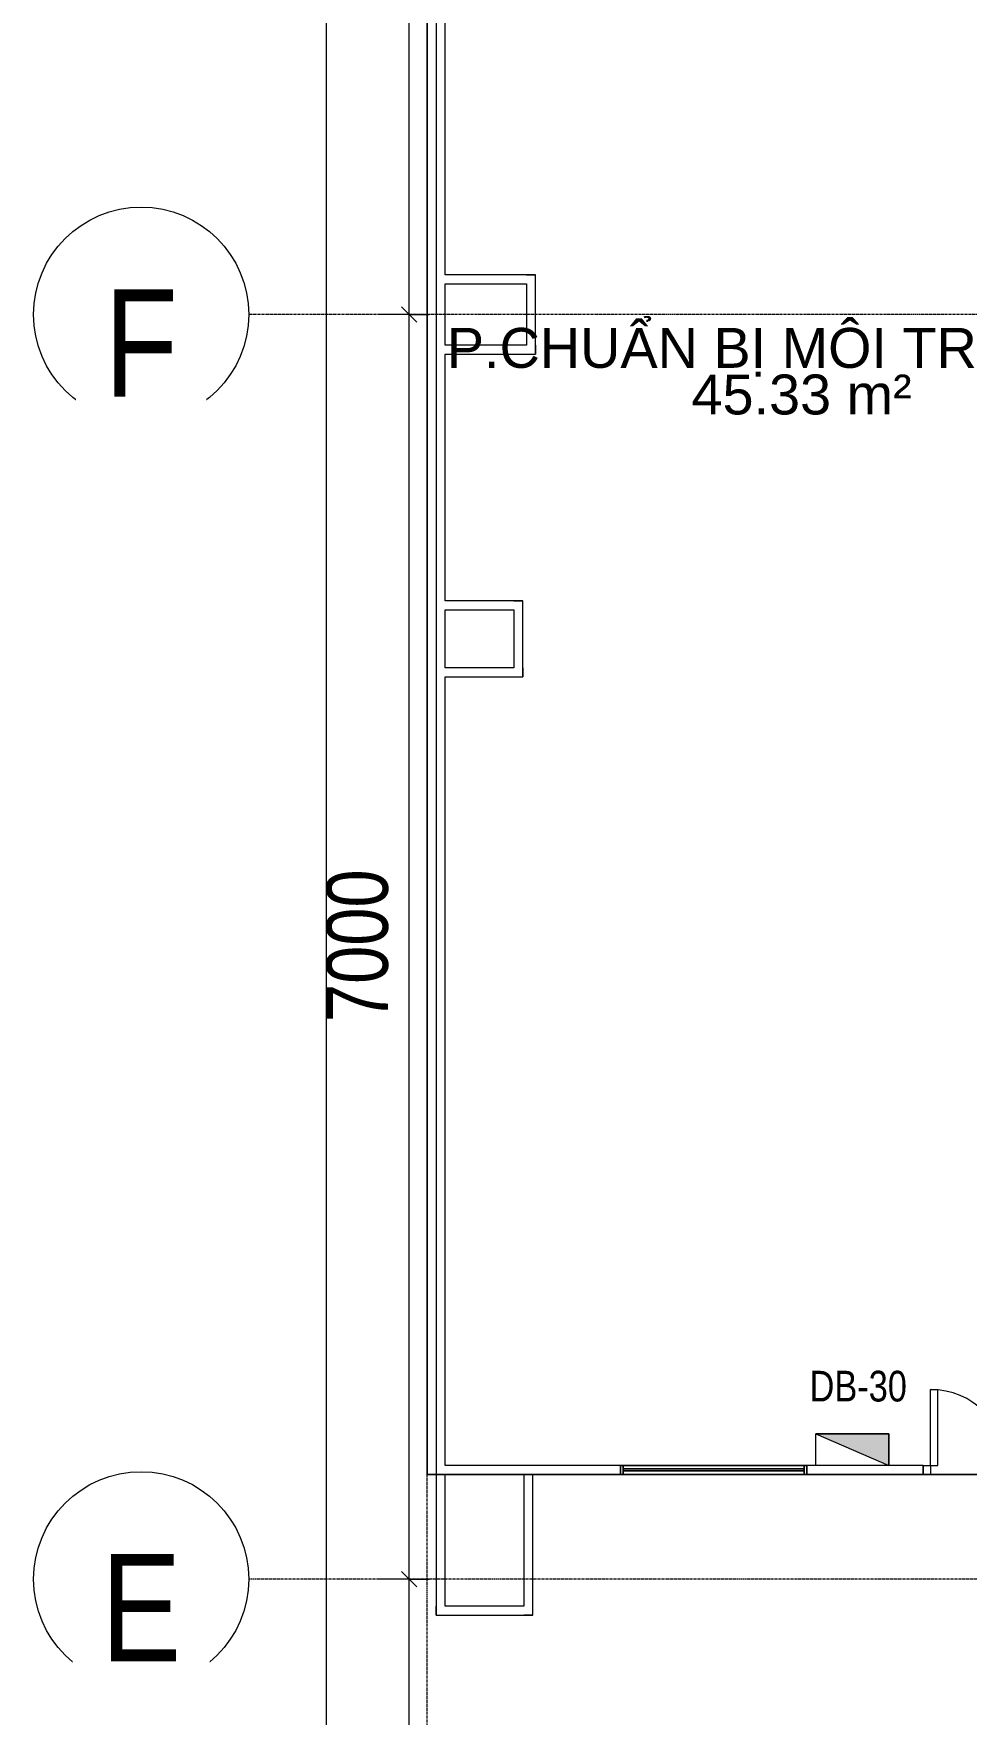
# Model space of a CAD drawing. Header units: millimetres. Extents: x -22227 to 20164, y 15335 to 61747.
# Drawn here: x -22227 to -17065, y 43689 to 52992 of the extents above; entities that cross this region are included whole.
import ezdxf

# ---------------------------------------------------------------- set-up
doc = ezdxf.new("R2010")
doc.units = ezdxf.units.MM
doc.linetypes.add('Grid Line', pattern=[22.225, 12.7, -3.175, 3.175, -3.175])
for name, color, linetype, lineweight in [('A-ANNO-DIMS', 7, 'Continuous', 9), ('A-ANNO-DIMS-170', 7, 'Continuous', 9), ('A-AREA-IDEN', 7, 'Continuous', 9), ('A-DETL-GENF', 7, 'Continuous', 5), ('A-DETL-THIN', 7, 'Continuous', 9), ('A-WALL', 7, 'Continuous', 9), ('G-ANNO-TEXT', 7, 'Continuous', 9), ('S-GRID', 7, 'Continuous', 9), ('S-GRID-IDEN', 7, 'Continuous', 9)]:
    doc.layers.add(name, color=color, linetype=linetype, lineweight=lineweight)
for name, color, linetype, lineweight, true_color in [('A-DETL', 7, 'Continuous', 5, 0x00a600), ('A-DOOR', 5, 'Continuous', 9, 0x0000ff), ('A-FLOR', 7, 'Continuous', 9, 0x007f00), ('A-GLAZ', 7, 'Continuous', 9, 0x00007f)]:
    doc.layers.add(name, color=color, linetype=linetype, lineweight=lineweight, true_color=true_color)
doc.styles.add('Arial', font='arial.ttf', dxfattribs={"width": 0.8, "height": 595})
doc.styles.add('Arial_1', font='arial.ttf', dxfattribs={"width": 0.8, "height": 170})
doc.styles.add('Arial_2', font='arial.ttf', dxfattribs={"width": 0.8, "height": 340})
doc.styles.add('Arial_3', font='arial.ttf', dxfattribs={"height": 221})
doc.dimstyles.new('AK_DIM_2_0_Arial', dxfattribs={"dimscale": 304.8, "dimtxt": 346.888196, "dimasz": 0.278871, "dimexe": 0.557743, "dimexo": 0.557743, "dimgap": 0.055774, "dimtad": 1, "dimdec": 0, "dimzin": 0, "dimdsep": 46, "dimtxsty": 'Arial_2', "dimblk1": 'OBLIQUE', "dimblk2": 'OBLIQUE', "dimsah": 1, "dimcen": 0.09, "dimadec": 0, "dimazin": 0, "dimtfac": 1, "dimtdec": 4, "dimtix": 1, "dimtmove": 0, "dimatfit": 3, "dimfxl": 1, "dimtvp": 1, "dimtolj": 1, "dimtzin": 0, "dimarcsym": 2})

# ---------------------------------------------------------------- blocks, each defined once
blk = doc.blocks.new('Cư_a đôi ca_nh lê_ch - _D2 _1300x2200__TrongNha-1164139-MẶT BẰNG BỐ TRÍ THIẾT BỊ')
at = {"layer": 'A-DETL-GENF', "color": 253, "lineweight": 9, "true_color": 0xaaaaaa}
for p, q in [((-785, -25), (-745, -25)), ((-785, -25), (-785, -825)), ((-745, -25), (-745, -825)), ((435, -25), (395, -25)), ((395, -25), (395, -445)), ((435, -25), (435, -445)), ((435, -445), (395, -445)), ((-785, -825), (-745, -825))]:
    blk.add_line(p, q, dxfattribs=at)
for centre, radius, start, end in [((-785, -25), 800, 270, 360), ((435, -25), 420, 180, 270)]:
    blk.add_arc(centre, radius, start, end, dxfattribs=at)
at = {"layer": 'A-DOOR', "color": 254, "true_color": 0xccccff}
for p, q in [((-825, -25), (-825, 25)), ((-825, 25), (-785, 25)), ((-785, -25), (-785, 25)), ((435, 25), (475, 25)), ((435, -25), (435, 25)), ((475, 25), (475, -25)), ((-785, -25), (-825, -25)), ((475, -25), (435, -25))]:
    blk.add_line(p, q, dxfattribs=at)
at = {"layer": 'A-DOOR', "color": 161, "true_color": 0xaaaaff}
for p, q in [((-825, 25), (-785, 25)), ((-785, 25), (-785, -25)), ((435, -25), (435, 25)), ((435, 25), (475, 25)), ((-785, -25), (-825, -25)), ((475, -25), (435, -25))]:
    blk.add_line(p, q, dxfattribs=at)
at = {"layer": 'A-DOOR', "color": 254, "true_color": 0xe0e0ff}
for p, q in [((-825, -25), (-825, 25)), ((475, -25), (475, 25))]:
    blk.add_line(p, q, dxfattribs=at)
blk = doc.blocks.new('AK_OViewTuongPanel - 1000x1200-V13-MẶT BẰNG BỐ TRÍ THIẾT BỊ')
at = {"layer": 'A-GLAZ', "true_color": 0xaaaaaa}
h = blk.add_hatch(dxfattribs=at)
h.set_pattern_fill('FP_5', color=253, style=0, pattern_type=2)
h.set_pattern_definition([(217.5, (-18463.59, 45041.94), (5.44026, -166.40024), [11.4, -119.868, 11.4, -135.412, -140.335]), (217.5, (-18463.59, 45041.94), (5.44026, -166.40024), [-278.079, 11.4, -128.935]), (187.5, (-18463.6, 45041.94), (-152.8377, -243.7204), [11.4, -59.416, 11.4, -106.914, -45.339]), (187.5, (-18463.6, 45041.94), (-152.8377, -243.7204), [-189.128, 11.4, -33.939]), (147.5, (-18357.37, 45041.94), (-268.9374, -0.48855), [11.4, -31.78, 11.4, -144.048, -202.946]), (147.5, (-18357.37, 45041.94), (-268.9374, -0.48855), [-198.628, 11.4, -191.546]), (137.5, (-18357.37, 45041.94), (-259.6092, -75.7959), [11.4, -10.19, 11.4, -90.505, -116.586]), (137.5, (-18357.37, 45041.94), (-259.6092, -75.7959), [-123.495, 11.4, -105.186])])
h.paths.add_polyline_path([(500, 25), (500, -25), (515, -25), (515, 25)])
h.paths.add_polyline_path([(-500, 25), (-515, 25), (-515, -25), (-500, -25)])
at = {"layer": 'A-GLAZ', "color": 254, "true_color": 0xe0e0ef}
for p, q in [((-515, 25), (-500, 25)), ((-500, 25), (-500, 5)), ((500, 25), (515, 25)), ((500, 5), (500, 25)), ((-500, -25), (-515, -25)), ((-500, -5), (-500, -25)), ((500, -25), (500, -5)), ((515, -25), (500, -25))]:
    blk.add_line(p, q, dxfattribs=at)
at = {"layer": 'A-GLAZ', "color": 7, "true_color": 0xececf5}
for p, q in [((-515, -25), (-515, 25)), ((-500, -5), (-500, 5)), ((-500, 5), (-500, -5)), ((500, 5), (500, -5)), ((500, -5), (500, 5)), ((515, 25), (515, -25))]:
    blk.add_line(p, q, dxfattribs=at)
at = {"layer": 'A-GLAZ', "color": 9, "true_color": 0xaaaad4}
for p, q in [((-515, 25), (-515, -25)), ((-500, 25), (-515, 25)), ((500, 25), (-500, 25)), ((-500, -25), (-500, 25)), ((500, 5), (-500, 5)), ((-500, 5), (-500, -5)), ((515, 25), (500, 25)), ((500, 25), (500, -25)), ((500, -5), (500, 5)), ((515, -25), (515, 25)), ((-515, -25), (-500, -25)), ((-500, -5), (500, -5)), ((-500, -25), (500, -25)), ((500, -25), (515, -25))]:
    blk.add_line(p, q, dxfattribs=at)
at = {"layer": 'A-GLAZ', "color": 254, "true_color": 0xcccce5}
for p, q in [((-500, 25), (500, 25)), ((-500, 5), (500, 5)), ((500, -5), (-500, -5)), ((500, -25), (-500, -25))]:
    blk.add_line(p, q, dxfattribs=at)
blk = doc.blocks.new('AK-SGS-M3-A_rvt-1-MẶT BẰNG BỐ TRÍ THIẾT BỊ')
at = {"layer": 'A-WALL', "color": 253, "true_color": 0xaaaaaa}
for p, q in [((-19998.6, 58436.9), (-19998.6, 44286.9)), ((-19948.6, 51656.9), (-19948.6, 57596.9)), ((-19498.6, 51656.9), (-19948.6, 51656.9)), ((-19448.6, 51656.9), (-19498.6, 51656.9)), ((-19448.6, 51266.9), (-19448.6, 51656.9)), ((-19948.6, 51606.9), (-19498.6, 51606.9)), ((-19948.6, 51266.9), (-19948.6, 51606.9)), ((-19498.6, 51606.9), (-19498.6, 51266.9)), ((-19498.6, 51266.9), (-19948.6, 51266.9)), ((-19448.6, 51216.9), (-19448.6, 51266.9)), ((-19948.6, 51216.9), (-19448.6, 51216.9)), ((-19948.6, 49851.9), (-19948.6, 51216.9)), ((-19568.6, 49851.9), (-19948.6, 49851.9)), ((-19948.6, 49801.9), (-19568.6, 49801.9)), ((-19948.6, 49481.9), (-19948.6, 49801.9)), ((-19518.6, 49851.9), (-19568.6, 49851.9)), ((-19568.6, 49801.9), (-19568.6, 49481.9)), ((-19518.6, 49481.9), (-19518.6, 49851.9)), ((-19568.6, 49481.9), (-19948.6, 49481.9)), ((-19948.6, 49431.9), (-19518.6, 49431.9)), ((-19948.6, 45066.9), (-19948.6, 49431.9)), ((-19518.6, 49431.9), (-19518.6, 49481.9)), ((-18978.6, 45066.9), (-19948.6, 45066.9)), ((-17496.3, 45066.9), (-17948.6, 45066.9)), ((-17303.6, 45066.9), (-17494.6, 45066.9)), ((-17303.6, 45016.9), (-17303.6, 45066.9)), ((-19948.6, 45016.9), (-19513.6, 45016.9)), ((-19948.6, 44286.9), (-19948.6, 45016.9)), ((-19513.6, 45016.9), (-19513.6, 44286.9)), ((-19463.6, 45016.9), (-18978.6, 45016.9)), ((-19463.6, 44236.9), (-19463.6, 45016.9)), ((-17948.6, 45016.9), (-17303.6, 45016.9)), ((-19998.6, 44286.9), (-19998.6, 44236.9)), ((-19513.6, 44286.9), (-19948.6, 44286.9)), ((-19998.6, 44236.9), (-19513.6, 44236.9)), ((-19513.6, 44236.9), (-19463.6, 44236.9))]:
    blk.add_line(p, q, dxfattribs=at)
at = {"layer": 'A-WALL', "color": 254, "true_color": 0xcccccc}
for p, q in [((-19998.6, 58416.9), (-19998.6, 44286.9)), ((-19948.6, 51656.9), (-19948.6, 57596.9)), ((-19498.6, 51656.9), (-19948.6, 51656.9)), ((-19498.6, 51656.9), (-19448.6, 51656.9)), ((-19448.6, 51266.9), (-19448.6, 51656.9)), ((-19948.6, 51606.9), (-19498.6, 51606.9)), ((-19948.6, 51266.9), (-19948.6, 51606.9)), ((-19498.6, 51606.9), (-19498.6, 51266.9)), ((-19498.6, 51266.9), (-19948.6, 51266.9)), ((-19448.6, 51266.9), (-19448.6, 51216.9)), ((-19948.6, 51216.9), (-19448.6, 51216.9)), ((-19948.6, 49851.9), (-19948.6, 51216.9)), ((-19568.6, 49851.9), (-19948.6, 49851.9)), ((-19948.6, 49801.9), (-19568.6, 49801.9)), ((-19948.6, 49481.9), (-19948.6, 49801.9)), ((-19568.6, 49851.9), (-19518.6, 49851.9)), ((-19568.6, 49801.9), (-19568.6, 49481.9)), ((-19518.6, 49481.9), (-19518.6, 49851.9)), ((-19568.6, 49481.9), (-19948.6, 49481.9)), ((-19948.6, 49431.9), (-19518.6, 49431.9)), ((-19948.6, 45066.9), (-19948.6, 49431.9)), ((-19518.6, 49481.9), (-19518.6, 49431.9)), ((-18978.6, 45066.9), (-19948.6, 45066.9)), ((-18963.6, 45066.9), (-17963.6, 45066.9)), ((-17496.3, 45066.9), (-17948.6, 45066.9)), ((-17303.6, 45066.9), (-17494.6, 45066.9)), ((-19948.6, 45016.9), (-19513.6, 45016.9)), ((-19948.6, 44286.9), (-19948.6, 45016.9)), ((-19513.6, 45016.9), (-19513.6, 44286.9)), ((-19463.6, 45016.9), (-18978.6, 45016.9)), ((-19463.6, 44236.9), (-19463.6, 45016.9)), ((-17963.6, 45016.9), (-18963.6, 45016.9)), ((-17948.6, 45016.9), (-17303.6, 45016.9)), ((-19998.6, 44236.9), (-19998.6, 44286.9)), ((-19513.6, 44286.9), (-19948.6, 44286.9)), ((-19998.6, 44236.9), (-19513.6, 44236.9)), ((-19463.6, 44236.9), (-19513.6, 44236.9))]:
    blk.add_line(p, q, dxfattribs=at)
at = {"layer": 'A-WALL', "color": 254, "true_color": 0xe0e0e0}
for p, q in [((-18978.6, 45016.9), (-18978.6, 45066.9)), ((-18978.6, 45066.9), (-18963.6, 45066.9)), ((-17963.6, 45066.9), (-18963.6, 45066.9)), ((-17963.6, 45066.9), (-17948.6, 45066.9)), ((-17948.6, 45066.9), (-17948.6, 45016.9)), ((-17303.6, 45066.9), (-17303.6, 45016.9)), ((-18963.6, 45016.9), (-18978.6, 45016.9)), ((-18963.6, 45016.9), (-17963.6, 45016.9)), ((-17948.6, 45016.9), (-17963.6, 45016.9))]:
    blk.add_line(p, q, dxfattribs=at)
at = {"layer": 'A-WALL', "color": 7, "true_color": 0xececec}
for p, q in [((-18978.6, 45016.9), (-18978.6, 45066.9)), ((-18963.6, 45066.9), (-18978.6, 45066.9)), ((-17948.6, 45066.9), (-17963.6, 45066.9)), ((-17948.6, 45066.9), (-17948.6, 45016.9)), ((-18978.6, 45016.9), (-18963.6, 45016.9)), ((-17963.6, 45016.9), (-17948.6, 45016.9))]:
    blk.add_line(p, q, dxfattribs=at)
at = {"layer": 'A-DOOR', "color": 9, "lineweight": 9, "true_color": 0xaaaad4, "rotation": 180}
blk.add_blockref('Cư_a đôi ca_nh lê_ch - _D2 _1300x2200__TrongNha-1164139-MẶT BẰNG BỐ TRÍ THIẾT BỊ', (-16828.6, 45041.9), dxfattribs=at)
at = {"layer": 'A-GLAZ', "color": 9, "lineweight": 9, "true_color": 0xaaaad4, "rotation": 180}
blk.add_blockref('AK_OViewTuongPanel - 1000x1200-V13-MẶT BẰNG BỐ TRÍ THIẾT BỊ', (-18463.6, 45041.9), dxfattribs=at)
blk = doc.blocks.new('AK-SGS-M3-Hrvt_rvt-1-MẶT BẰNG BỐ TRÍ THIẾT BỊ')
at = {"layer": 'A-FLOR', "color": 254, "true_color": 0xcce5cc}
for p, q in [((-20048.6, 45016.9), (-20048.6, 58166.9)), ((-19998.6, 45016.9), (-20048.6, 45016.9)), ((-19998.6, 45016.9), (-19993.4, 45016.9)), ((-19991.5, 45016.9), (-19513.6, 45016.9)), ((-19463.6, 45016.9), (-18978.6, 45016.9)), ((-17948.6, 45016.9), (-17263.6, 45016.9)), ((-16043.6, 45016.9), (-17263.6, 45016.9))]:
    blk.add_line(p, q, dxfattribs=at)
at = {"layer": 'A-FLOR', "color": 9, "true_color": 0xaad4aa}
for p, q in [((-20048.6, 58166.9), (-20048.6, 45016.9)), ((-20048.6, 45016.9), (-19998.6, 45016.9)), ((-17263.6, 45016.9), (-16043.6, 45016.9))]:
    blk.add_line(p, q, dxfattribs=at)
at = {"layer": 'A-FLOR', "color": 254, "true_color": 0xe0efe0}
for p, q in [((-19993.4, 45016.9), (-19998.6, 45016.9)), ((-19513.6, 45016.9), (-19991.5, 45016.9)), ((-19513.6, 45016.9), (-19463.6, 45016.9)), ((-18978.6, 45016.9), (-19463.6, 45016.9)), ((-18963.6, 45016.9), (-17963.6, 45016.9)), ((-17263.6, 45016.9), (-17948.6, 45016.9))]:
    blk.add_line(p, q, dxfattribs=at)
at = {"layer": 'A-FLOR', "color": 7, "true_color": 0xecf5ec}
for p, q in [((-19463.6, 45016.9), (-19513.6, 45016.9)), ((-18978.6, 45016.9), (-18963.6, 45016.9)), ((-17963.6, 45016.9), (-18963.6, 45016.9)), ((-17963.6, 45016.9), (-17948.6, 45016.9))]:
    blk.add_line(p, q, dxfattribs=at)
at = {"layer": 'A-FLOR', "color": 7, "true_color": 0xf3f9f3}
for p, q in [((-18963.6, 45016.9), (-18978.6, 45016.9)), ((-17948.6, 45016.9), (-17963.6, 45016.9))]:
    blk.add_line(p, q, dxfattribs=at)
blk = doc.blocks.new('Grid - M_Grid Head - Circle-116537-MẶT BẰNG BỐ TRÍ THIẾT BỊ')
at = {"layer": 'S-GRID-IDEN'}
blk.add_circle((0, 0), 3.5, dxfattribs=at)
blk = doc.blocks.new('DIMBLOCK4-MẶT BẰNG BỐ TRÍ THIẾT BỊ')
at = {"layer": 'A-ANNO-DIMS-170'}
for p, q in [((-20147.9, 44436.9), (-20190.4, 44479.4)), ((-20147.9, 44436.9), (-20317.9, 44436.9)), ((-20147.9, 37436.9), (-20147.9, 44436.9)), ((-20147.9, 44436.9), (-20105.4, 44394.4)), ((-20147.9, 44436.9), (-20038, 44436.9)), ((-20147.9, 37436.9), (-20317.9, 37436.9)), ((-20147.9, 37436.9), (-20190.4, 37479.4)), ((-20147.9, 37436.9), (-20105.4, 37394.4)), ((-20147.9, 37436.9), (-20038, 37436.9))]:
    blk.add_line(p, q, dxfattribs=at)
at = {"layer": 'A-ANNO-DIMS-170', "color": 0, "insert": (-20606.3, 40520.7), "char_height": 340, "width": 999.038, "attachment_point": 1, "rotation": 90, "line_spacing_factor": 0.941778, "style": 'Arial_2'}
blk.add_mtext('7000', dxfattribs=at)
blk = doc.blocks.new('_Oblique')
at = {"color": 0, "linetype": 'ByBlock', "lineweight": -2}
blk.add_line((-0.5, -0.5), (0.5, 0.5), dxfattribs=at)
blk = doc.blocks.new('DIMBLOCK5-MẶT BẰNG BỐ TRÍ THIẾT BỊ')
at = {"layer": 'A-ANNO-DIMS-170'}
for p, q in [((-20147.9, 51436.9), (-20190.4, 51479.4)), ((-20147.9, 51436.9), (-20317.9, 51436.9)), ((-20147.9, 44436.9), (-20147.9, 51436.9)), ((-20147.9, 51436.9), (-20105.4, 51394.4)), ((-20147.9, 51436.9), (-20038, 51436.9)), ((-20147.9, 44436.9), (-20190.4, 44479.4)), ((-20147.9, 44436.9), (-20317.9, 44436.9)), ((-20147.9, 44436.9), (-20105.4, 44394.4)), ((-20147.9, 44436.9), (-20038, 44436.9))]:
    blk.add_line(p, q, dxfattribs=at)
at = {"layer": 'A-ANNO-DIMS-170', "color": 0, "insert": (-20606.3, 47520.7), "char_height": 340, "width": 999.038, "attachment_point": 1, "rotation": 90, "line_spacing_factor": 0.941778, "style": 'Arial_2'}
blk.add_mtext('7000', dxfattribs=at)
blk = doc.blocks.new('DIMBLOCK6-MẶT BẰNG BỐ TRÍ THIẾT BỊ')
at = {"layer": 'A-ANNO-DIMS-170'}
for p, q in [((-20147.9, 58436.9), (-20317.9, 58436.9)), ((-20147.9, 58436.9), (-20190.4, 58479.4)), ((-20147.9, 51436.9), (-20147.9, 58436.9)), ((-20147.9, 58436.9), (-20105.4, 58394.4)), ((-20147.9, 58436.9), (-20038, 58436.9)), ((-20147.9, 51436.9), (-20190.4, 51479.4)), ((-20147.9, 51436.9), (-20317.9, 51436.9)), ((-20147.9, 51436.9), (-20105.4, 51394.4)), ((-20147.9, 51436.9), (-20038, 51436.9))]:
    blk.add_line(p, q, dxfattribs=at)
at = {"layer": 'A-ANNO-DIMS-170', "color": 0, "insert": (-20606.3, 54520.7), "char_height": 340, "width": 999.038, "attachment_point": 1, "rotation": 90, "line_spacing_factor": 0.941778, "style": 'Arial_2'}
blk.add_mtext('7000', dxfattribs=at)
blk = doc.blocks.new('DIMBLOCK7-MẶT BẰNG BỐ TRÍ THIẾT BỊ')
at = {"layer": 'A-ANNO-DIMS-170'}
for p, q in [((-20605.4, 58436.9), (-20775.4, 58436.9)), ((-20605.4, 58436.9), (-20647.9, 58479.4)), ((-20605.4, 16436.9), (-20605.4, 58436.9)), ((-20605.4, 58436.9), (-20562.9, 58394.4)), ((-20605.4, 58436.9), (-20495.5, 58436.9)), ((-20605.4, 16436.9), (-20647.9, 16479.4)), ((-20605.4, 16436.9), (-20775.4, 16436.9)), ((-20605.4, 16436.9), (-20562.9, 16394.4)), ((-20605.4, 16436.9), (-20495.5, 16436.9))]:
    blk.add_line(p, q, dxfattribs=at)
at = {"layer": 'A-ANNO-DIMS-170', "color": 0, "insert": (-21063.8, 36916.6), "char_height": 340, "width": 1248.798, "attachment_point": 1, "rotation": 90, "line_spacing_factor": 0.941778, "style": 'Arial_2'}
blk.add_mtext('42000', dxfattribs=at)

msp = doc.modelspace()

# ---------------------------------------------------------------- hatches: boundary and pattern name
at = {"layer": 'A-DETL-GENF', "true_color": 0xff8080, "transparency": 33554534}
msp.add_hatch(color=11, dxfattribs=at).paths.add_polyline_path([(-17494.6, 45066.2), (-17494.6, 45240.8), (-17898.6, 45240.8)])

# ---------------------------------------------------------------- linework, layer by layer
at = {"layer": 'A-DETL', "color": 1, "true_color": 0xff0000}
for p, q in [((-17898.6, 45240.8), (-17494.6, 45240.8)), ((-17898.6, 45066.2), (-17898.6, 45240.8)), ((-17898.6, 45240.8), (-17494.6, 45066.2)), ((-17494.6, 45240.8), (-17494.6, 45066.2)), ((-17494.6, 45066.2), (-17898.6, 45066.2))]:
    msp.add_line(p, q, dxfattribs=at)
at = {"layer": 'A-DETL-THIN'}
for p, q in [((-17494.6, 45240.8), (-17898.6, 45240.8)), ((-17898.6, 45240.8), (-17494.6, 45066.2)), ((-17494.6, 45066.2), (-17494.6, 45240.8))]:
    msp.add_line(p, q, dxfattribs=at)
at = {"layer": 'S-GRID', "linetype": 'Grid Line'}
for p, q in [((-20048.6, 15797.7), (-20048.6, 59870.5)), ((20164.4, 51436.9), (-21036.6, 51436.9)), ((14912.1, 44436.9), (-21036.6, 44436.9))]:
    msp.add_line(p, q, dxfattribs=at)

# ---------------------------------------------------------------- block references
at = {"lineweight": 5}
for name in ['AK-SGS-M3-Hrvt_rvt-1-MẶT BẰNG BỐ TRÍ THIẾT BỊ', 'AK-SGS-M3-A_rvt-1-MẶT BẰNG BỐ TRÍ THIẾT BỊ']:
    msp.add_blockref(name, (0, 0), dxfattribs=at)
at = {"layer": 'S-GRID-IDEN', "xscale": 169.9999999999999, "yscale": 169.9999999999999, "zscale": 169.9999999999999}
for p, rotation in [((-21631.6, 51436.9), 89.99999999999982), ((-21631.6, 44436.9), 89.9999999999998)]:
    msp.add_blockref('Grid - M_Grid Head - Circle-116537-MẶT BẰNG BỐ TRÍ THIẾT BỊ', p, dxfattribs=dict(at, rotation=rotation))

# ---------------------------------------------------------------- texts
at = {"layer": 'A-AREA-IDEN', "char_height": 221, "line_spacing_factor": 0.936439, "style": 'Arial_3'}
for s, insert, width, attachment_point in [('\\pxqc,t9.76923,19.53846,29.30769,39.07692,48.84615,58.61538,68.38462,78.15385,87.92308,97.69231,107.46154,117.23077,127,136.76923,146.53846,156.30769,166.07692,175.84615,185.61538,195.38462,205.15385,214.92308,224.69231,234.46154,244.23077,254,263.76923,273.53846,283.30769,293.07692,302.84615,312.61538;{P.CHUẨN BỊ MÔI TRƯỜNG}', (-17977.9, 51093), 3879.4, 8), ('\\pxqc,t9.76923,19.53846,29.30769,39.07692,48.84615,58.61538,68.38462,78.15385,87.92308,97.69231,107.46154,117.23077,127,136.76923,146.53846,156.30769,166.07692,175.84615,185.61538,195.38462,205.15385,214.92308,224.69231,234.46154,244.23077,254,263.76923,273.53846,283.30769,293.07692,302.84615,312.61538;{45.33 m²}', (-17977.1, 50992.9), 1213.8, 5)]:
    msp.add_mtext(s, dxfattribs=dict(at, insert=insert, width=width, attachment_point=attachment_point))
at = {"layer": 'G-ANNO-TEXT', "color": 1, "true_color": 0xff0000, "insert": (-17932.7, 45590.4), "char_height": 170, "width": 553.561, "attachment_point": 1, "line_spacing_factor": 0.936439, "style": 'Arial_1'}
msp.add_mtext('\\pxt10.16,20.32,30.48,40.64,50.8,60.96,71.12,81.28,91.44,101.6,111.76,121.92,132.08,142.24,152.4,162.56,172.72,182.88,193.04,203.2,213.36,223.52,233.68,243.84,254,264.16,274.32,284.48,294.64,304.8,314.96,325.12;{DB-30}', dxfattribs=at)

# ---------------------------------------------------------------- dimensions: what is measured, and where the dimension line sits
at = {"layer": 'A-ANNO-DIMS'}
for base, p1, p2, override, picture, middle in [((-20605.4, 58436.9), (-20665.5, 16436.9), (-20665.5, 58436.9), {"dimpost": '<>', "dimfxl": 42000}, 'DIMBLOCK7-MẶT BẰNG BỐ TRÍ THIẾT BỊ', (-20796, 37436.9)), ((-20147.9, 58436.9), (-20208, 51436.9), (-20208, 58436.9), {"dimpost": '<>', "dimfxl": 7000}, 'DIMBLOCK6-MẶT BẰNG BỐ TRÍ THIẾT BỊ', (-20338.5, 54936.9)), ((-20147.9, 51436.9), (-20208, 44436.9), (-20208, 51436.9), {"dimpost": '<>', "dimfxl": 7000}, 'DIMBLOCK5-MẶT BẰNG BỐ TRÍ THIẾT BỊ', (-20338.5, 47936.9)), ((-20147.9, 44436.9), (-20208, 37436.9), (-20208, 44436.9), {"dimpost": '<>', "dimfxl": 7000}, 'DIMBLOCK4-MẶT BẰNG BỐ TRÍ THIẾT BỊ', (-20338.5, 40936.9))]:
    dim = msp.add_linear_dim(base=base, p1=p1, p2=p2, angle=90, dimstyle='AK_DIM_2_0_Arial', override=override, dxfattribs=at)
    dim.commit()
    dim.dimension.update_dxf_attribs({"geometry": picture, "text_midpoint": middle})

# ---------------------------------------------------------------- next in the draw order: texts
at = {"layer": 'S-GRID-IDEN', "char_height": 595, "attachment_point": 5, "line_spacing_factor": 0.936439, "style": 'Arial', "bg_fill": 3, "box_fill_scale": 1.25, "bg_fill_color": 256, "bg_fill_true_color": 13158600, "bg_fill_transparency": 0}
for s, insert, width in [('\\pxqc,t2.90286,5.80571,8.70857,11.61143,14.51429,17.41714,20.32,23.22286,26.12571,29.02857,31.93143,34.83429,37.73714,40.64,43.54286,46.44571,49.34857,52.25143,55.15429,58.05714,60.96,63.86286,66.76571,69.66857,72.57143,75.47429,78.37714,81.28,84.18286,87.08571,89.98857,92.89143;{F}', (-21632, 51279.3), 422.96), ('\\pxqc,t2.90286,5.80571,8.70857,11.61143,14.51429,17.41714,20.32,23.22286,26.12571,29.02857,31.93143,34.83429,37.73714,40.64,43.54286,46.44571,49.34857,52.25143,55.15429,58.05714,60.96,63.86286,66.76571,69.66857,72.57143,75.47429,78.37714,81.28,84.18286,87.08571,89.98857,92.89143;{E}', (-21631.3, 44279.3), 459.68)]:
    msp.add_mtext(s, dxfattribs=dict(at, insert=insert, width=width))

doc.saveas('drawing.dxf')
